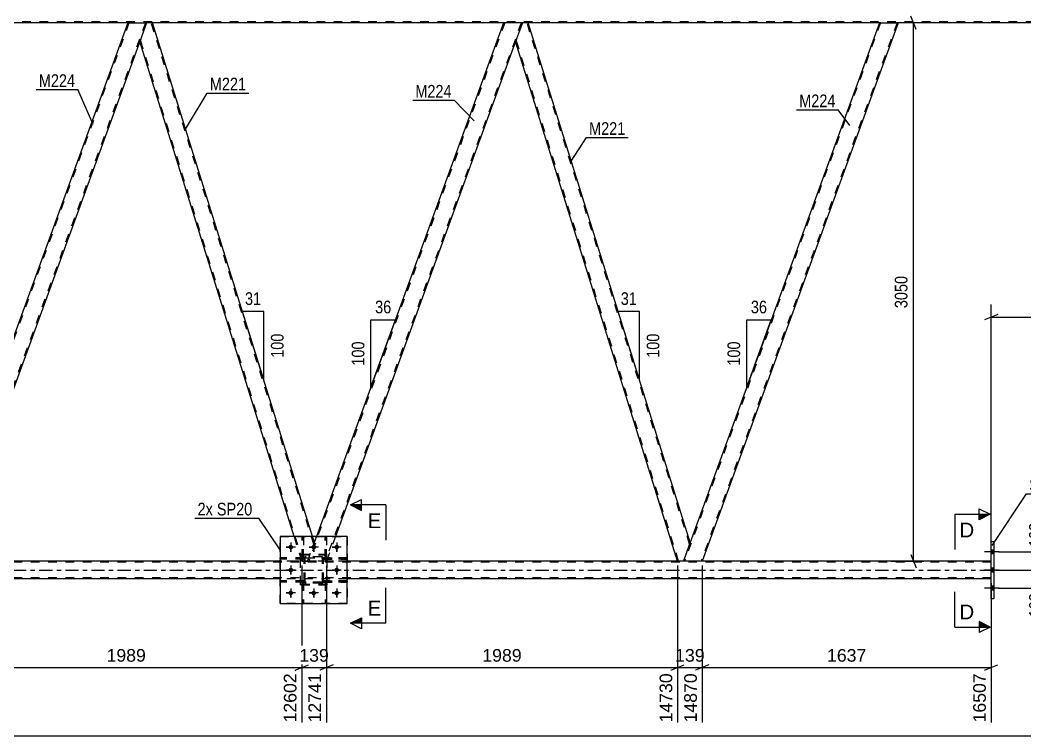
# Model space of a CAD drawing. Header units: millimetres. Extents: x 0 to 841, y 0 to 594.
# Drawn here: x 498.5 to 726.1, y 269.3 to 431.5 of the extents above; entities that cross this region are included whole.
import ezdxf

# ---------------------------------------------------------------- set-up
doc = ezdxf.new("R2010")
doc.units = ezdxf.units.MM
doc.linetypes.add('DXK_LINE_DOT2', pattern=[3.9198, 1.9599, -1.9599])
doc.linetypes.add('DXK_LINE_DOT3', pattern=[5.9187, 2.979, -0.9799, 0.9799, -0.9799])
doc.styles.add('Arial', font='ARIAL.TTF', dxfattribs={"height": 0.2})
doc.styles.add('Arial Narrow', font='ARIALN.TTF', dxfattribs={"height": 0.2})

# ---------------------------------------------------------------- blocks, each defined once
blk = doc.blocks.new('Part-318895985-4066 - 3780')
at = {"color": 7, "linetype": 'DXK_LINE_DOT2'}
for p, q in [((562.35, 309.69), (562.34, 314.53)), ((562.34, 314.53), (562.66, 314.53)), ((562.66, 314.53), (562.67, 309.69)), ((562.35, 310.29), (562.67, 310.29)), ((562.67, 309.69), (562.35, 309.69))]:
    blk.add_line(p, q, dxfattribs=at)
blk = doc.blocks.new('Part-318895985-4197 - 3780')
at = {"color": 7, "linetype": 'DXK_LINE_DOT2'}
for p, q in [((567.86, 304.17), (567.54, 304.17)), ((567.54, 304.17), (567.54, 299.33)), ((567.54, 303.57), (567.86, 303.57)), ((567.86, 304.17), (567.86, 299.33)), ((567.54, 299.33), (567.86, 299.33))]:
    blk.add_line(p, q, dxfattribs=at)
blk = doc.blocks.new('Part-318895985-3797 - 3780')
at = {"color": 7, "linetype": 'DXK_LINE_DOT2'}
for p, q in [((557.39, 299.33), (557.39, 314.53)), ((557.39, 314.53), (572.59, 314.53)), ((572.59, 314.53), (572.59, 299.33)), ((572.59, 299.33), (557.39, 299.33))]:
    blk.add_line(p, q, dxfattribs=at)
blk = doc.blocks.new('Part-318895985-4152 - 3780')
at = {"color": 7, "linetype": 'DXK_LINE_DOT2'}
for p, q in [((567.54, 309.69), (567.54, 314.53)), ((567.54, 314.53), (567.86, 314.53)), ((567.86, 314.53), (567.86, 309.69)), ((567.54, 310.29), (567.86, 310.29)), ((567.86, 309.69), (567.54, 309.69))]:
    blk.add_line(p, q, dxfattribs=at)
blk = doc.blocks.new('Part-318895985-3815 - 3780')
at = {"color": 7, "linetype": 'DXK_LINE_DOT2'}
for p, q in [((572.59, 304.49), (567.19, 304.49)), ((567.19, 304.49), (567.19, 304.17)), ((567.19, 304.17), (572.59, 304.17)), ((567.79, 304.17), (567.79, 304.49)), ((572.59, 304.17), (572.59, 304.49))]:
    blk.add_line(p, q, dxfattribs=at)
blk = doc.blocks.new('Part-318895985-4210 - 3780')
at = {"color": 7, "linetype": 'DXK_LINE_DOT2'}
for p, q in [((567.99, 310.33), (561.99, 310.33)), ((561.99, 303.53), (561.99, 310.33)), ((567.99, 303.53), (567.99, 310.33)), ((567.99, 303.53), (561.99, 303.53))]:
    blk.add_line(p, q, dxfattribs=at)
blk = doc.blocks.new('Part-318895985-3820 - 3780')
at = {"color": 7, "linetype": 'DXK_LINE_DOT2'}
for p, q in [((718.45, 308.68), (129.92, 308.68)), ((718.45, 308.92), (216.85, 308.92)), ((572.59, 308.92), (557.39, 308.92)), ((652.98, 308.92), (647.41, 308.92)), ((718.45, 304.92), (718.45, 308.92)), ((718.45, 305.16), (129.92, 305.16)), ((572.59, 304.92), (557.39, 304.92))]:
    blk.add_line(p, q, dxfattribs=at)
at = {"color": 2, "linetype": 'Continuous'}
for p, q in [((557.39, 308.92), (482.71, 308.92)), ((647.41, 308.92), (572.59, 308.92)), ((718.45, 308.92), (652.98, 308.92)), ((557.39, 304.92), (402.32, 304.92)), ((718.45, 304.92), (572.59, 304.92))]:
    blk.add_line(p, q, dxfattribs=at)
at = {"color": 7, "linetype": 'DXK_LINE_DOT3'}
blk.add_line((129.92, 306.92), (718.45, 306.92), dxfattribs=at)
blk = doc.blocks.new('Part-318895985-4194 - 3780')
at = {"color": 7, "linetype": 'DXK_LINE_DOT2'}
for p, q in [((567.54, 304.17), (567.86, 304.17)), ((567.54, 304.17), (567.54, 299.33)), ((567.54, 303.57), (567.86, 303.57)), ((567.86, 304.17), (567.86, 299.33)), ((567.86, 299.33), (567.54, 299.33))]:
    blk.add_line(p, q, dxfattribs=at)
blk = doc.blocks.new('Part-318895985-3876 - 3780')
at = {"color": 2, "linetype": 'Continuous'}
for p, q in [((718.45, 300.42), (718.45, 313.42)), ((718.45, 313.42), (719.09, 313.42)), ((719.09, 313.42), (719.09, 300.42)), ((719.09, 300.42), (718.45, 300.42))]:
    blk.add_line(p, q, dxfattribs=at)
blk = doc.blocks.new('Part-318895985-3889 - 3780')
at = {"color": 2, "linetype": 'Continuous'}
for p, q in [((562.34, 314.53), (562.34, 314.53)), ((562.66, 314.53), (562.34, 314.53)), ((562.66, 314.53), (562.66, 314.53))]:
    blk.add_line(p, q, dxfattribs=at)
at = {"color": 7, "linetype": 'DXK_LINE_DOT2'}
for p, q in [((562.35, 309.69), (562.34, 314.53)), ((562.67, 309.69), (562.66, 314.53)), ((562.35, 310.29), (562.67, 310.29)), ((562.67, 309.69), (562.35, 309.69))]:
    blk.add_line(p, q, dxfattribs=at)
blk = doc.blocks.new('Part-318895985-4202 - 3780')
at = {"color": 7, "linetype": 'DXK_LINE_DOT2'}
for p, q in [((562.79, 309.69), (557.39, 309.69)), ((557.39, 309.69), (557.39, 309.37)), ((562.19, 309.37), (562.19, 309.69)), ((562.79, 309.37), (562.79, 309.69)), ((562.79, 309.37), (557.39, 309.37))]:
    blk.add_line(p, q, dxfattribs=at)
blk = doc.blocks.new('Part-318895985-3959 - 3780')
at = {"color": 7, "linetype": 'DXK_LINE_DOT2'}
for p, q in [((728.25, 431.16), (129.92, 431.16)), ((528.43, 430.92), (522.86, 430.92)), ((613.57, 430.92), (607.99, 430.92)), ((697.39, 430.92), (693.13, 430.92))]:
    blk.add_line(p, q, dxfattribs=at)
at = {"color": 2, "linetype": 'Continuous'}
for p, q in [((522.86, 430.92), (443.3, 430.92)), ((607.99, 430.92), (528.43, 430.92)), ((693.13, 430.92), (613.57, 430.92)), ((728.25, 430.92), (697.39, 430.92))]:
    blk.add_line(p, q, dxfattribs=at)
blk = doc.blocks.new('Part-318895985-3972 - 3780')
at = {"color": 2, "linetype": 'Continuous'}
for p, q in [((567.54, 314.53), (567.54, 314.53)), ((567.86, 314.53), (567.54, 314.53)), ((567.86, 314.53), (567.86, 314.53))]:
    blk.add_line(p, q, dxfattribs=at)
at = {"color": 7, "linetype": 'DXK_LINE_DOT2'}
for p, q in [((567.54, 309.69), (567.54, 314.53)), ((567.86, 309.69), (567.86, 314.53)), ((567.54, 310.29), (567.86, 310.29)), ((567.86, 309.69), (567.54, 309.69))]:
    blk.add_line(p, q, dxfattribs=at)
blk = doc.blocks.new('Part-318895985-3979 - 3780')
at = {"color": 7, "linetype": 'DXK_LINE_DOT2'}
for p, q in [((562.66, 304.17), (562.34, 304.17)), ((562.34, 304.17), (562.34, 299.33)), ((562.34, 303.57), (562.66, 303.57)), ((562.66, 304.17), (562.66, 299.33)), ((562.34, 299.33), (562.66, 299.33))]:
    blk.add_line(p, q, dxfattribs=at)
blk = doc.blocks.new('Part-318895985-3984 - 3780')
at = {"color": 7, "linetype": 'DXK_LINE_DOT2'}
for p, q in [((693.38, 430.92), (648.98, 308.92)), ((697.13, 430.92), (652.73, 308.92)), ((693.38, 430.92), (693.4, 430.92)), ((650.27, 313.17), (648.72, 308.92)), ((648.98, 308.92), (649, 308.92))]:
    blk.add_line(p, q, dxfattribs=at)
at = {"color": 2, "linetype": 'Continuous'}
for p, q in [((693.13, 430.92), (650.27, 313.17)), ((697.39, 430.92), (652.98, 308.92)), ((693.13, 430.92), (697.39, 430.92)), ((652.94, 308.92), (648.72, 308.92)), ((652.98, 308.92), (652.94, 308.92))]:
    blk.add_line(p, q, dxfattribs=at)
blk = doc.blocks.new('Part-318895985-4009 - 3780')
at = {"color": 7, "linetype": 'DXK_LINE_DOT2'}
for p, q in [((562.34, 304.17), (562.66, 304.17)), ((562.34, 304.17), (562.34, 299.33)), ((562.34, 303.57), (562.66, 303.57)), ((562.66, 304.17), (562.66, 299.33)), ((562.66, 299.33), (562.34, 299.33))]:
    blk.add_line(p, q, dxfattribs=at)
blk = doc.blocks.new('Part-318895985-4018 - 3780')
at = {"color": 7, "linetype": 'DXK_LINE_DOT2'}
for p, q in [((562.79, 309.69), (557.39, 309.69)), ((557.39, 309.37), (557.39, 309.69)), ((562.19, 309.37), (562.19, 309.69)), ((562.79, 309.69), (562.79, 309.37)), ((562.79, 309.37), (557.39, 309.37))]:
    blk.add_line(p, q, dxfattribs=at)
blk = doc.blocks.new('Part-318895985-4029 - 3780')
at = {"color": 2, "linetype": 'Continuous'}
for p, q in [((527.12, 430.92), (525.57, 426.67)), ((528.43, 430.92), (527.12, 430.92)), ((564.71, 314.53), (528.43, 430.92)), ((560.53, 314.53), (525.57, 426.67))]:
    blk.add_line(p, q, dxfattribs=at)
at = {"color": 7, "linetype": 'DXK_LINE_DOT2'}
for p, q in [((565, 312.8), (528.18, 430.92)), ((562.52, 308.92), (525.71, 427.05)), ((560.53, 314.53), (562.27, 308.92)), ((565.14, 313.17), (564.71, 314.53)), ((563.59, 308.92), (565.14, 313.17)), ((562.27, 308.92), (563.59, 308.92))]:
    blk.add_line(p, q, dxfattribs=at)
blk = doc.blocks.new('Part-318895985-4057 - 3780')
at = {"color": 7, "linetype": 'DXK_LINE_DOT2'}
for p, q in [((567.19, 309.37), (567.19, 309.69)), ((567.19, 309.69), (572.59, 309.69)), ((567.79, 309.37), (567.79, 309.69)), ((572.59, 309.69), (572.59, 309.37)), ((572.59, 309.37), (567.19, 309.37))]:
    blk.add_line(p, q, dxfattribs=at)
blk = doc.blocks.new('Part-318895985-4058 - 3780')
at = {"color": 7, "linetype": 'DXK_LINE_DOT2'}
for p, q in [((567.19, 304.17), (567.19, 304.49)), ((567.19, 304.49), (572.59, 304.49)), ((572.59, 304.17), (567.19, 304.17)), ((567.79, 304.17), (567.79, 304.49)), ((572.59, 304.49), (572.59, 304.17))]:
    blk.add_line(p, q, dxfattribs=at)
blk = doc.blocks.new('Part-318895985-4063 - 3780')
at = {"color": 2, "linetype": 'Continuous'}
for p, q in [((612.25, 430.92), (610.7, 426.67)), ((613.57, 430.92), (612.25, 430.92)), ((650.27, 313.17), (613.57, 430.92)), ((647.41, 308.92), (610.7, 426.67)), ((650, 312.43), (648.72, 308.92)), ((650.27, 313.17), (650, 312.43)), ((648.72, 308.92), (647.41, 308.92))]:
    blk.add_line(p, q, dxfattribs=at)
at = {"color": 7, "linetype": 'DXK_LINE_DOT2'}
for p, q in [((650.14, 312.8), (613.32, 430.92)), ((647.66, 308.92), (610.84, 427.05)), ((650.25, 313.12), (650, 312.43))]:
    blk.add_line(p, q, dxfattribs=at)
blk = doc.blocks.new('Part-318895985-4064 - 3780')
at = {"color": 7, "linetype": 'DXK_LINE_DOT2'}
for p, q in [((562.79, 304.49), (557.39, 304.49)), ((557.39, 304.17), (557.39, 304.49)), ((562.79, 304.17), (557.39, 304.17)), ((562.19, 304.17), (562.19, 304.49)), ((562.79, 304.49), (562.79, 304.17))]:
    blk.add_line(p, q, dxfattribs=at)
blk = doc.blocks.new('Part-318895985-4071 - 3780')
at = {"color": 7, "linetype": 'DXK_LINE_DOT2'}
for p, q in [((608.25, 430.92), (563.85, 308.92)), ((612, 430.92), (567.59, 308.92)), ((608.25, 430.92), (608.27, 430.92)), ((612.25, 430.92), (610.7, 426.67)), ((563.59, 308.92), (565.63, 314.53)), ((569.89, 314.53), (567.85, 308.92)), ((567.85, 308.92), (563.59, 308.92))]:
    blk.add_line(p, q, dxfattribs=at)
at = {"color": 2, "linetype": 'Continuous'}
for p, q in [((607.99, 430.92), (565.63, 314.53)), ((612.25, 430.92), (607.99, 430.92)), ((610.7, 426.67), (569.89, 314.53))]:
    blk.add_line(p, q, dxfattribs=at)
blk = doc.blocks.new('Part-318895985-4076 - 3780')
at = {"color": 7, "linetype": 'DXK_LINE_DOT2'}
for p, q in [((523.12, 430.92), (478.71, 308.92)), ((526.86, 430.92), (482.46, 308.92)), ((523.12, 430.92), (523.13, 430.92)), ((527.12, 430.92), (525.57, 426.67)), ((480, 313.17), (478.46, 308.92)), ((478.71, 308.92), (478.73, 308.92))]:
    blk.add_line(p, q, dxfattribs=at)
at = {"color": 2, "linetype": 'Continuous'}
for p, q in [((522.86, 430.92), (480, 313.17)), ((522.86, 430.92), (527.12, 430.92)), ((525.57, 426.67), (482.71, 308.92)), ((482.67, 308.92), (478.46, 308.92)), ((482.71, 308.92), (482.67, 308.92))]:
    blk.add_line(p, q, dxfattribs=at)
blk = doc.blocks.new('Bolt-318895985-4133 - 3780')
at = {"linetype": 'Continuous'}
for points in [[(560.31, 312.13, -1), (559.27, 312.13, -1)], [(565.51, 312.13, -1), (564.47, 312.13, -1)], [(570.71, 312.13, -1), (569.67, 312.13, -1)], [(560.31, 306.93, -1), (559.27, 306.93, -1)], [(570.71, 306.93, -1), (569.67, 306.93, -1)], [(560.31, 301.73, -1), (559.27, 301.73, -1)], [(565.51, 301.73, -1), (564.47, 301.73, -1)], [(570.71, 301.73, -1), (569.67, 301.73, -1)]]:
    blk.add_hatch(color=1, dxfattribs=at).paths.add_polyline_path(points)
at = {"color": 1, "linetype": 'Continuous'}
for p, q in [((560.83, 312.13), (558.75, 312.13)), ((559.79, 313.17), (559.79, 311.09)), ((566.03, 312.13), (563.95, 312.13)), ((564.99, 313.17), (564.99, 311.09)), ((571.23, 312.13), (569.15, 312.13)), ((570.19, 313.17), (570.19, 311.09)), ((559.79, 307.97), (559.79, 305.89)), ((570.19, 307.97), (570.19, 305.89)), ((560.83, 306.93), (558.75, 306.93)), ((571.23, 306.93), (569.15, 306.93)), ((560.83, 301.73), (558.75, 301.73)), ((559.79, 302.77), (559.79, 300.69)), ((566.03, 301.73), (563.95, 301.73)), ((564.99, 302.77), (564.99, 300.69)), ((571.23, 301.73), (569.15, 301.73)), ((570.19, 302.77), (570.19, 300.69))]:
    blk.add_line(p, q, dxfattribs=at)
blk = doc.blocks.new('Bolt-318895985-4134 - 3780')
at = {"color": 1, "linetype": 'Continuous'}
for p, q in [((558.75, 312.13), (559.44, 312.13)), ((559.79, 313.17), (559.79, 312.48)), ((560.83, 312.13), (560.14, 312.13)), ((563.95, 312.13), (564.64, 312.13)), ((564.99, 313.17), (564.99, 312.48)), ((566.03, 312.13), (565.34, 312.13)), ((569.15, 312.13), (569.84, 312.13)), ((570.19, 313.17), (570.19, 312.48)), ((571.23, 312.13), (570.54, 312.13)), ((559.79, 311.09), (559.79, 311.78)), ((564.99, 311.09), (564.99, 311.78)), ((570.19, 311.09), (570.19, 311.78)), ((559.79, 307.97), (559.79, 307.28)), ((570.19, 307.97), (570.19, 307.28)), ((558.75, 306.93), (559.44, 306.93)), ((559.79, 305.89), (559.79, 306.58)), ((560.83, 306.93), (560.14, 306.93)), ((569.15, 306.93), (569.84, 306.93)), ((570.19, 305.89), (570.19, 306.58)), ((571.23, 306.93), (570.54, 306.93)), ((558.75, 301.73), (559.44, 301.73)), ((559.79, 302.77), (559.79, 302.08)), ((559.79, 300.69), (559.79, 301.38)), ((560.83, 301.73), (560.14, 301.73)), ((563.95, 301.73), (564.64, 301.73)), ((564.99, 302.77), (564.99, 302.08)), ((564.99, 300.69), (564.99, 301.38)), ((566.03, 301.73), (565.34, 301.73)), ((569.15, 301.73), (569.84, 301.73)), ((570.19, 302.77), (570.19, 302.08)), ((570.19, 300.69), (570.19, 301.38)), ((571.23, 301.73), (570.54, 301.73))]:
    blk.add_line(p, q, dxfattribs=at)
blk = doc.blocks.new('Part-318895985-4146 - 3780')
at = {"color": 7, "linetype": 'DXK_LINE_DOT2'}
for p, q in [((562.79, 309.45), (562.83, 309.63)), ((562.83, 309.63), (562.79, 309.45)), ((563.05, 309.54), (563.1, 309.62)), ((563.09, 309.89), (563.27, 309.93)), ((563.27, 309.93), (563.09, 309.89)), ((563.1, 309.62), (563.18, 309.67)), ((563.18, 309.67), (563.27, 309.69)), ((566.71, 309.93), (563.27, 309.93)), ((563.27, 309.69), (566.71, 309.69)), ((566.71, 309.93), (566.89, 309.89)), ((566.89, 309.89), (566.71, 309.93)), ((566.71, 309.69), (566.8, 309.67)), ((566.8, 309.67), (566.88, 309.62)), ((566.88, 309.62), (566.93, 309.54)), ((567.15, 309.63), (567.19, 309.45)), ((567.19, 309.45), (567.15, 309.63)), ((562.79, 304.41), (562.79, 309.45)), ((563.03, 309.45), (563.05, 309.54)), ((563.03, 304.41), (563.03, 309.45)), ((566.93, 309.54), (566.95, 309.45)), ((566.95, 304.41), (566.95, 309.45)), ((567.19, 304.41), (567.19, 309.45)), ((562.83, 304.22), (562.79, 304.41)), ((562.79, 304.41), (562.83, 304.22)), ((563.05, 304.32), (563.03, 304.41)), ((563.1, 304.24), (563.05, 304.32)), ((563.27, 303.93), (563.09, 303.97)), ((563.09, 303.97), (563.27, 303.93)), ((563.18, 304.19), (563.1, 304.24)), ((563.27, 304.17), (563.18, 304.19)), ((566.71, 304.17), (563.27, 304.17)), ((566.71, 303.93), (563.27, 303.93)), ((566.8, 304.19), (566.71, 304.17)), ((566.89, 303.97), (566.71, 303.93)), ((566.71, 303.93), (566.89, 303.97)), ((566.88, 304.24), (566.8, 304.19)), ((566.93, 304.32), (566.88, 304.24)), ((566.95, 304.41), (566.93, 304.32)), ((567.19, 304.41), (567.15, 304.22)), ((567.15, 304.22), (567.19, 304.41))]:
    blk.add_line(p, q, dxfattribs=at)
at = {"color": 7, "linetype": 'DXK_LINE_DOT3'}
blk.add_line((564.99, 306.93), (564.99, 306.93), dxfattribs=at)
at = {"color": 7, "linetype": 'DXK_LINE_DOT2'}
for centre, start, end in [((563.27, 309.45), 112.5, 157.5), ((563.27, 309.45), 112.5, 157.5), ((566.71, 309.45), 22.5, 67.5), ((566.71, 309.45), 22.5, 67.5), ((563.27, 304.41), 202.5, 247.5), ((563.27, 304.41), 202.5, 247.5), ((566.71, 304.41), 292.5, 337.5), ((566.71, 304.41), 292.5, 337.5)]:
    blk.add_arc(centre, 0.48, start, end, dxfattribs=at)
blk = doc.blocks.new('Part-318895985-4151 - 3780')
at = {"color": 7, "linetype": 'DXK_LINE_DOT2'}
for p, q in [((562.79, 304.49), (557.39, 304.49)), ((557.39, 304.49), (557.39, 304.17)), ((562.79, 304.17), (557.39, 304.17)), ((562.19, 304.17), (562.19, 304.49)), ((562.79, 304.17), (562.79, 304.49))]:
    blk.add_line(p, q, dxfattribs=at)
blk = doc.blocks.new('Part-318895985-4185 - 3780')
at = {"color": 2, "linetype": 'Continuous'}
for p, q in [((557.39, 314.53), (557.39, 299.33)), ((572.59, 314.53), (557.39, 314.53)), ((572.59, 299.33), (572.59, 314.53)), ((557.39, 299.33), (572.59, 299.33))]:
    blk.add_line(p, q, dxfattribs=at)
blk = doc.blocks.new('Bolt-318895985-4204 - 3780')
at = {"linetype": 'Continuous'}
for points in [[(719.09, 310.58), (719.09, 311.46), (718.45, 311.46), (718.45, 310.58)], [(719.09, 310.58), (719.09, 311.46), (718.45, 311.46), (718.45, 310.58)], [(719.09, 310.58), (719.09, 311.46), (718.45, 311.46), (718.45, 310.58)], [(719.09, 306.46), (719.09, 307.34), (718.45, 307.34), (718.45, 306.46)], [(719.09, 306.46), (719.09, 307.34), (718.45, 307.34), (718.45, 306.46)], [(719.09, 302.38), (719.09, 303.26), (718.45, 303.26), (718.45, 302.38)], [(719.09, 302.38), (719.09, 303.26), (718.45, 303.26), (718.45, 302.38)], [(719.09, 302.38), (719.09, 303.26), (718.45, 303.26), (718.45, 302.38)]]:
    blk.add_hatch(color=1, dxfattribs=at).paths.add_polyline_path(points)
at = {"color": 1, "linetype": 'Continuous'}
for p, q in [((720.25, 311.02), (716.93, 311.02)), ((720.25, 311.02), (716.93, 311.02)), ((720.25, 311.02), (716.93, 311.02)), ((719.09, 311.46), (718.45, 311.46)), ((719.09, 311.46), (718.45, 311.46)), ((719.09, 311.46), (718.45, 311.46)), ((719.09, 310.58), (718.45, 310.58)), ((719.09, 310.58), (718.45, 310.58)), ((719.09, 310.58), (718.45, 310.58)), ((719.09, 307.34), (718.45, 307.34)), ((719.09, 307.34), (718.45, 307.34)), ((720.25, 306.9), (716.93, 306.9)), ((720.25, 306.9), (716.93, 306.9)), ((719.09, 306.46), (718.45, 306.46)), ((719.09, 306.46), (718.45, 306.46)), ((720.25, 302.82), (716.93, 302.82)), ((720.25, 302.82), (716.93, 302.82)), ((720.25, 302.82), (716.93, 302.82)), ((719.09, 303.26), (718.45, 303.26)), ((719.09, 303.26), (718.45, 303.26)), ((719.09, 303.26), (718.45, 303.26)), ((719.09, 302.38), (718.45, 302.38)), ((719.09, 302.38), (718.45, 302.38)), ((719.09, 302.38), (718.45, 302.38))]:
    blk.add_line(p, q, dxfattribs=at)
blk = doc.blocks.new('Part-318895985-4205 - 3780')
at = {"color": 7, "linetype": 'DXK_LINE_DOT2'}
for p, q in [((562.79, 309.45), (562.83, 309.63)), ((562.83, 309.63), (562.79, 309.45)), ((563.05, 309.54), (563.1, 309.62)), ((563.09, 309.89), (563.27, 309.93)), ((563.27, 309.93), (563.09, 309.89)), ((563.1, 309.62), (563.18, 309.67)), ((563.18, 309.67), (563.27, 309.69)), ((566.71, 309.93), (563.27, 309.93)), ((563.27, 309.69), (566.71, 309.69)), ((566.71, 309.93), (566.89, 309.89)), ((566.89, 309.89), (566.71, 309.93)), ((566.71, 309.69), (566.8, 309.67)), ((566.8, 309.67), (566.88, 309.62)), ((566.88, 309.62), (566.93, 309.54)), ((567.15, 309.63), (567.19, 309.45)), ((567.19, 309.45), (567.15, 309.63)), ((562.79, 304.41), (562.79, 309.45)), ((563.03, 309.45), (563.05, 309.54)), ((563.03, 304.41), (563.03, 309.45)), ((566.93, 309.54), (566.95, 309.45)), ((566.95, 304.41), (566.95, 309.45)), ((567.19, 304.41), (567.19, 309.45)), ((562.83, 304.22), (562.79, 304.41)), ((562.79, 304.41), (562.83, 304.22)), ((563.05, 304.32), (563.03, 304.41)), ((563.1, 304.24), (563.05, 304.32)), ((563.27, 303.93), (563.09, 303.97)), ((563.09, 303.97), (563.27, 303.93)), ((563.18, 304.19), (563.1, 304.24)), ((563.27, 304.17), (563.18, 304.19)), ((566.71, 304.17), (563.27, 304.17)), ((566.71, 303.93), (563.27, 303.93)), ((566.8, 304.19), (566.71, 304.17)), ((566.89, 303.97), (566.71, 303.93)), ((566.71, 303.93), (566.89, 303.97)), ((566.88, 304.24), (566.8, 304.19)), ((566.93, 304.32), (566.88, 304.24)), ((566.95, 304.41), (566.93, 304.32)), ((567.19, 304.41), (567.15, 304.22)), ((567.15, 304.22), (567.19, 304.41))]:
    blk.add_line(p, q, dxfattribs=at)
at = {"color": 7, "linetype": 'DXK_LINE_DOT3'}
blk.add_line((564.99, 306.93), (564.99, 306.93), dxfattribs=at)
at = {"color": 7, "linetype": 'DXK_LINE_DOT2'}
for centre, start, end in [((563.27, 309.45), 112.5, 157.5), ((563.27, 309.45), 112.5, 157.5), ((566.71, 309.45), 22.5, 67.5), ((566.71, 309.45), 22.5, 67.5), ((563.27, 304.41), 202.5, 247.5), ((563.27, 304.41), 202.5, 247.5), ((566.71, 304.41), 292.5, 337.5), ((566.71, 304.41), 292.5, 337.5)]:
    blk.add_arc(centre, 0.48, start, end, dxfattribs=at)
blk = doc.blocks.new('Part-318895985-4206 - 3780')
at = {"color": 7, "linetype": 'DXK_LINE_DOT2'}
for p, q in [((572.59, 309.69), (567.19, 309.69)), ((567.19, 309.69), (567.19, 309.37)), ((567.79, 309.37), (567.79, 309.69)), ((572.59, 309.37), (572.59, 309.69)), ((567.19, 309.37), (572.59, 309.37))]:
    blk.add_line(p, q, dxfattribs=at)
blk = doc.blocks.new('Part-318895985-4209 - 3780')
at = {"color": 7, "linetype": 'DXK_LINE_DOT2'}
for p, q in [((567.99, 310.46), (561.99, 310.46)), ((561.99, 303.66), (561.99, 310.46)), ((567.99, 303.66), (567.99, 310.46)), ((567.99, 303.66), (561.99, 303.66))]:
    blk.add_line(p, q, dxfattribs=at)
blk = doc.blocks.new('StraightDimension-318895985-9583 - 3780')
at = {"color": 7, "linetype": 'Continuous'}
for p, q in [((705.76, 430.92), (697.99, 430.92)), ((701.44, 429.42), (700.24, 432.42)), ((700.84, 308.92), (700.84, 430.92)), ((700.24, 310.42), (701.44, 307.42)), ((695.83, 308.92), (703.24, 308.92))]:
    blk.add_line(p, q, dxfattribs=at)
at = {"color": 0}
blk.add_wipeout([(700.09, 374.18), (695.89, 374.18), (695.89, 365.67), (700.09, 365.67)], dxfattribs=at)
at = {"color": 3, "style": 'Arial Narrow'}
blk.add_text('3050', height=2.863, rotation=90.0002, dxfattribs=at).set_placement((699.49, 366.27))
blk = doc.blocks.new('StraightDimension-318895985-4910 - 3780')
at = {"color": 7, "linetype": 'Continuous'}
for p, q in [((730.67, 312.52), (731.87, 309.52)), ((720.09, 311.02), (733.67, 311.02)), ((731.27, 306.92), (731.27, 311.02)), ((731.87, 305.42), (730.67, 308.42)), ((720.09, 306.92), (733.67, 306.92))]:
    blk.add_line(p, q, dxfattribs=at)
at = {"color": 0}
blk.add_wipeout([(730.52, 318.23), (726.32, 318.23), (726.32, 311.55), (730.52, 311.55)], dxfattribs=at)
at = {"color": 7, "linetype": 'Continuous'}
blk.add_line((731.27, 311.02), (731.27, 318.76), dxfattribs=at)
blk.add_line((731.27, 311.02), (731.27, 318.76), dxfattribs=at)
at = {"color": 3, "style": 'Arial Narrow'}
blk.add_text('103', height=2.863, rotation=90.0002, dxfattribs=at).set_placement((729.92, 312.15))
blk = doc.blocks.new('AngleDimension-318895985-4221 - 3780')
at = {"color": 7, "linetype": 'Continuous'}
for p, q in [((663.08, 363.6), (668.62, 363.6)), ((663.08, 348.37), (668.62, 363.6)), ((663.08, 348.37), (663.08, 363.6)), ((664.93, 353.45), (668.62, 363.6))]:
    blk.add_line(p, q, dxfattribs=at)
at = {"color": 0}
for points in [[(668.28, 364.5), (668.28, 368.7), (663.42, 368.7), (663.42, 364.5)], [(662.18, 359.33), (657.98, 359.33), (657.98, 352.64), (662.18, 352.64)]]:
    blk.add_wipeout(points, dxfattribs=at)
at = {"color": 3, "style": 'Arial Narrow'}
blk.add_text('36', height=2.863, dxfattribs=at).set_placement((664.02, 365.1))
blk.add_text('100', height=2.863, rotation=90.0002, dxfattribs=at).set_placement((661.58, 353.24))
blk = doc.blocks.new('AngleDimension-318895985-4235 - 3780')
at = {"color": 7, "linetype": 'Continuous'}
for p, q in [((577.95, 363.6), (583.49, 363.6)), ((577.95, 348.37), (583.49, 363.6)), ((577.95, 348.37), (577.95, 363.6)), ((579.8, 353.45), (583.49, 363.6))]:
    blk.add_line(p, q, dxfattribs=at)
at = {"color": 0}
for points in [[(583.15, 364.5), (583.15, 368.7), (578.29, 368.7), (578.29, 364.5)], [(577.05, 359.33), (572.85, 359.33), (572.85, 352.64), (577.05, 352.64)]]:
    blk.add_wipeout(points, dxfattribs=at)
at = {"color": 3, "style": 'Arial Narrow'}
blk.add_text('36', height=2.863, dxfattribs=at).set_placement((578.89, 365.1))
blk.add_text('100', height=2.863, rotation=90.0002, dxfattribs=at).set_placement((576.45, 353.24))
blk = doc.blocks.new('StraightDimension-318895985-4493 - 3780')
at = {"color": 7, "linetype": 'Continuous'}
for p, q in [((647.41, 307.92), (647.41, 272.39)), ((652.98, 307.92), (652.98, 272.39)), ((645.91, 284.21), (648.91, 285.41)), ((647.41, 284.81), (652.98, 284.81)), ((654.48, 285.41), (651.48, 284.21))]:
    blk.add_line(p, q, dxfattribs=at)
at = {"color": 0}
blk.add_wipeout([(654.13, 285.56), (654.13, 289.76), (646.26, 289.76), (646.26, 285.56)], dxfattribs=at)
at = {"color": 0, "linetype": 'Continuous'}
blk.add_wipeout([(652.38, 284.11), (648.18, 284.11), (648.18, 271.79), (652.38, 271.79)], dxfattribs=at)
at = {"color": 3, "style": 'Arial'}
blk.add_text('139', height=2.865, dxfattribs=at).set_placement((646.86, 286.16))
at = {"color": 3, "linetype": 'Continuous', "style": 'Arial'}
blk.add_text('14870', height=2.865, rotation=90.0002, dxfattribs=at).set_placement((651.78, 272.39))
blk = doc.blocks.new('StraightDimension-318895985-4507 - 3780')
at = {"color": 7, "linetype": 'Continuous'}
for p, q in [((652.98, 307.92), (652.98, 272.39)), ((718.45, 303.92), (718.45, 272.39)), ((654.48, 285.41), (651.48, 284.21)), ((652.98, 284.81), (718.45, 284.81)), ((716.95, 284.21), (719.95, 285.41))]:
    blk.add_line(p, q, dxfattribs=at)
at = {"color": 0}
blk.add_wipeout([(690.76, 285.56), (690.76, 289.76), (680.67, 289.76), (680.67, 285.56)], dxfattribs=at)
at = {"color": 0, "linetype": 'Continuous'}
blk.add_wipeout([(717.85, 284.11), (713.65, 284.11), (713.65, 271.79), (717.85, 271.79)], dxfattribs=at)
at = {"color": 3, "style": 'Arial'}
blk.add_text('1637', height=2.865, dxfattribs=at).set_placement((681.27, 286.16))
at = {"color": 3, "linetype": 'Continuous', "style": 'Arial'}
blk.add_text('16507', height=2.865, rotation=90.0002, dxfattribs=at).set_placement((717.25, 272.39))
blk = doc.blocks.new('AngleDimension-318895985-4249 - 3780')
at = {"color": 7, "linetype": 'Continuous'}
for p, q in [((636.77, 356.49), (633.96, 365.5)), ((638.78, 365.5), (633.96, 365.5)), ((638.78, 350.03), (633.96, 365.5)), ((638.78, 350.03), (638.78, 365.5))]:
    blk.add_line(p, q, dxfattribs=at)
at = {"color": 0}
for points in [[(638.8, 366.4), (638.8, 370.6), (633.94, 370.6), (633.94, 366.4)], [(643.88, 361.11), (639.68, 361.11), (639.68, 354.42), (643.88, 354.42)]]:
    blk.add_wipeout(points, dxfattribs=at)
at = {"color": 3, "style": 'Arial Narrow'}
blk.add_text('31', height=2.863, dxfattribs=at).set_placement((634.54, 367))
blk.add_text('100', height=2.863, rotation=90.0002, dxfattribs=at).set_placement((643.28, 355.02))
blk = doc.blocks.new('AngleDimension-318895985-4277 - 3780')
at = {"color": 7, "linetype": 'Continuous'}
for p, q in [((551.63, 356.49), (548.83, 365.5)), ((553.65, 365.5), (548.83, 365.5)), ((553.65, 350.03), (548.83, 365.5)), ((553.65, 350.03), (553.65, 365.5))]:
    blk.add_line(p, q, dxfattribs=at)
at = {"color": 0}
for points in [[(553.67, 366.4), (553.67, 370.6), (548.81, 370.6), (548.81, 366.4)], [(558.75, 361.11), (554.55, 361.11), (554.55, 354.42), (558.75, 354.42)]]:
    blk.add_wipeout(points, dxfattribs=at)
at = {"color": 3, "style": 'Arial Narrow'}
blk.add_text('31', height=2.863, dxfattribs=at).set_placement((549.41, 367))
blk.add_text('100', height=2.863, rotation=90.0002, dxfattribs=at).set_placement((558.15, 355.02))
blk = doc.blocks.new('StraightDimension-318895985-4451 - 3780')
at = {"color": 7, "linetype": 'Continuous'}
for p, q in [((482.71, 307.92), (482.71, 272.39)), ((562.27, 307.92), (562.27, 272.39)), ((484.21, 285.41), (481.21, 284.21)), ((482.71, 284.81), (562.27, 284.81)), ((560.77, 284.21), (563.77, 285.41))]:
    blk.add_line(p, q, dxfattribs=at)
at = {"color": 0}
blk.add_wipeout([(527.54, 285.56), (527.54, 289.76), (517.44, 289.76), (517.44, 285.56)], dxfattribs=at)
at = {"color": 0, "linetype": 'Continuous'}
blk.add_wipeout([(561.67, 284.11), (557.47, 284.11), (557.47, 271.79), (561.67, 271.79)], dxfattribs=at)
at = {"color": 3, "style": 'Arial'}
blk.add_text('1989', height=2.865, dxfattribs=at).set_placement((518.04, 286.16))
at = {"color": 3, "linetype": 'Continuous', "style": 'Arial'}
blk.add_text('12602', height=2.865, rotation=90.0002, dxfattribs=at).set_placement((561.07, 272.39))
blk = doc.blocks.new('StraightDimension-318895985-4465 - 3780')
at = {"color": 7, "linetype": 'Continuous'}
for p, q in [((562.27, 307.92), (562.27, 272.39)), ((567.85, 307.92), (567.85, 272.39)), ((560.77, 284.21), (563.77, 285.41)), ((562.27, 284.81), (567.85, 284.81)), ((569.35, 285.41), (566.35, 284.21))]:
    blk.add_line(p, q, dxfattribs=at)
at = {"color": 0}
blk.add_wipeout([(568.99, 285.56), (568.99, 289.76), (561.12, 289.76), (561.12, 285.56)], dxfattribs=at)
at = {"color": 0, "linetype": 'Continuous'}
blk.add_wipeout([(567.25, 284.11), (563.05, 284.11), (563.05, 271.79), (567.25, 271.79)], dxfattribs=at)
at = {"color": 3, "style": 'Arial'}
blk.add_text('139', height=2.865, dxfattribs=at).set_placement((561.72, 286.16))
at = {"color": 3, "linetype": 'Continuous', "style": 'Arial'}
blk.add_text('12741', height=2.865, rotation=90.0002, dxfattribs=at).set_placement((566.65, 272.39))
blk = doc.blocks.new('StraightDimension-318895985-4479 - 3780')
at = {"color": 7, "linetype": 'Continuous'}
for p, q in [((567.85, 307.92), (567.85, 272.39)), ((647.41, 307.92), (647.41, 272.39)), ((569.35, 285.41), (566.35, 284.21)), ((567.85, 284.81), (647.41, 284.81)), ((645.91, 284.21), (648.91, 285.41))]:
    blk.add_line(p, q, dxfattribs=at)
at = {"color": 0}
blk.add_wipeout([(612.67, 285.56), (612.67, 289.76), (602.58, 289.76), (602.58, 285.56)], dxfattribs=at)
at = {"color": 0, "linetype": 'Continuous'}
blk.add_wipeout([(646.81, 284.11), (642.61, 284.11), (642.61, 271.79), (646.81, 271.79)], dxfattribs=at)
at = {"color": 3, "style": 'Arial'}
blk.add_text('1989', height=2.865, dxfattribs=at).set_placement((603.18, 286.16))
at = {"color": 3, "linetype": 'Continuous', "style": 'Arial'}
blk.add_text('14730', height=2.865, rotation=90.0002, dxfattribs=at).set_placement((646.21, 272.39))
blk = doc.blocks.new('StraightDimension-318895985-4650 - 3780')
at = {"color": 7, "linetype": 'Continuous'}
blk.add_line((102.24, 269.34), (762.74, 269.34), dxfattribs=at)
blk = doc.blocks.new('StraightDimension-318895985-4918 - 3780')
at = {"color": 7, "linetype": 'Continuous'}
for p, q in [((730.67, 308.42), (731.87, 305.42)), ((720.09, 306.92), (733.67, 306.92)), ((731.27, 302.82), (731.27, 306.92)), ((720.09, 302.82), (733.67, 302.82)), ((731.87, 301.32), (730.67, 304.32))]:
    blk.add_line(p, q, dxfattribs=at)
at = {"color": 0}
blk.add_wipeout([(730.52, 302.3), (726.32, 302.3), (726.32, 295.61), (730.52, 295.61)], dxfattribs=at)
at = {"color": 7, "linetype": 'Continuous'}
blk.add_line((731.27, 302.82), (731.27, 295.09), dxfattribs=at)
blk.add_line((731.27, 302.82), (731.27, 295.09), dxfattribs=at)
at = {"color": 3, "style": 'Arial Narrow'}
blk.add_text('103', height=2.863, rotation=90.0002, dxfattribs=at).set_placement((729.92, 296.21))
blk = doc.blocks.new('StraightDimension-318895985-4970 - 3780')
at = {"color": 7, "linetype": 'Continuous'}
for p, q in [((762.1, 429.92), (762.1, 361.86)), ((718.45, 309.92), (718.45, 367.11)), ((719.95, 364.86), (716.95, 363.66)), ((718.45, 364.26), (762.1, 364.26)), ((760.6, 363.66), (763.6, 364.86))]:
    blk.add_line(p, q, dxfattribs=at)
at = {"color": 0}
blk.add_wipeout([(745.32, 365.01), (745.32, 369.21), (735.23, 369.21), (735.23, 365.01)], dxfattribs=at)
at = {"color": 3, "style": 'Arial'}
blk.add_text('1147', height=2.865, dxfattribs=at).set_placement((735.83, 365.61))
blk = doc.blocks.new('StraightDimension-318895985-9419 - 3780')
at = {"color": 7, "linetype": 'Continuous'}
for p, q in [((763.1, 432.92), (780.06, 432.92)), ((778.26, 431.42), (777.06, 434.42)), ((777.66, 306.92), (777.66, 432.92)), ((777.06, 308.42), (778.26, 305.42)), ((719.45, 306.92), (780.06, 306.92))]:
    blk.add_line(p, q, dxfattribs=at)
at = {"color": 0}
blk.add_wipeout([(776.91, 374.97), (772.71, 374.97), (772.71, 364.88), (776.91, 364.88)], dxfattribs=at)
at = {"color": 3, "style": 'Arial'}
blk.add_text('3150', height=2.865, rotation=90.0002, dxfattribs=at).set_placement((776.31, 365.48))
blk = doc.blocks.new('Mark-318895985-3872 - 3780')
at = {"color": 0}
blk.add_wipeout([(735.14, 324.82), (735.14, 327.82), (727.1, 327.82), (727.1, 324.82)], dxfattribs=at)
blk.add_wipeout([(735.14, 324.82), (735.14, 327.82), (727.1, 327.82), (727.1, 324.82)], dxfattribs=at)
at = {"color": 30, "linetype": 'Continuous'}
for p, q in [((718.65, 312.45), (726.5, 324.22)), ((726.5, 324.22), (735.74, 324.22))]:
    blk.add_line(p, q, dxfattribs=at)
at = {"color": 3, "style": 'Arial Narrow'}
blk.add_text('SP19', height=2.863, dxfattribs=at).set_placement((727.1, 324.82))
blk = doc.blocks.new('MarkSet-318895985-5126 - 3780')
at = {"color": 30, "linetype": 'Continuous'}
blk.add_line((557.39, 311.48), (552.57, 318.7), dxfattribs=at)
at = {"color": 0}
blk.add_wipeout([(542.13, 319.3), (542.13, 322.3), (538.66, 322.3), (538.66, 319.3)], dxfattribs=at)
blk.add_wipeout([(542.13, 319.3), (542.13, 322.3), (538.66, 322.3), (538.66, 319.3)], dxfattribs=at)
blk.add_wipeout([(551.07, 319.3), (551.07, 322.3), (543.03, 322.3), (543.03, 319.3)], dxfattribs=at)
blk.add_wipeout([(551.07, 319.3), (551.07, 322.3), (543.03, 322.3), (543.03, 319.3)], dxfattribs=at)
at = {"color": 30, "linetype": 'Continuous'}
blk.add_line((538.06, 318.7), (552.57, 318.7), dxfattribs=at)
at = {"color": 3, "style": 'Arial Narrow'}
for s, p in [('2x', (538.66, 319.3)), ('SP20', (543.03, 319.3))]:
    blk.add_text(s, height=2.863, dxfattribs=at).set_placement(p)
blk = doc.blocks.new('Mark-318895985-3980 - 3780')
at = {"color": 0}
blk.add_wipeout([(683.19, 411.81), (683.19, 414.81), (674.97, 414.81), (674.97, 411.81)], dxfattribs=at)
blk.add_wipeout([(683.19, 411.81), (683.19, 414.81), (674.97, 414.81), (674.97, 411.81)], dxfattribs=at)
at = {"color": 30, "linetype": 'Continuous'}
for p in [(674.37, 411.21), (686.41, 407.69)]:
    blk.add_line(p, (683.79, 411.21), dxfattribs=at)
at = {"color": 3, "style": 'Arial Narrow'}
blk.add_text('M224', height=2.863, dxfattribs=at).set_placement((674.97, 411.81))
blk = doc.blocks.new('Mark-318895985-4025 - 3780')
at = {"color": 0}
blk.add_wipeout([(549.66, 415.62), (549.66, 418.62), (541.44, 418.62), (541.44, 415.62)], dxfattribs=at)
blk.add_wipeout([(549.66, 415.62), (549.66, 418.62), (541.44, 418.62), (541.44, 415.62)], dxfattribs=at)
at = {"color": 30, "linetype": 'Continuous'}
for p, q in [((535.95, 406.83), (540.84, 415.02)), ((540.84, 415.02), (550.26, 415.02))]:
    blk.add_line(p, q, dxfattribs=at)
at = {"color": 3, "style": 'Arial Narrow'}
blk.add_text('M221', height=2.863, dxfattribs=at).set_placement((541.44, 415.62))
blk = doc.blocks.new('Mark-318895985-4059 - 3780')
at = {"color": 0}
blk.add_wipeout([(635.59, 405.54), (635.59, 408.54), (627.36, 408.54), (627.36, 405.54)], dxfattribs=at)
blk.add_wipeout([(635.59, 405.54), (635.59, 408.54), (627.36, 408.54), (627.36, 405.54)], dxfattribs=at)
at = {"color": 30, "linetype": 'Continuous'}
for p, q in [((623.34, 399.56), (626.76, 404.94)), ((626.76, 404.94), (636.19, 404.94))]:
    blk.add_line(p, q, dxfattribs=at)
at = {"color": 3, "style": 'Arial Narrow'}
blk.add_text('M221', height=2.863, dxfattribs=at).set_placement((627.36, 405.54))
blk = doc.blocks.new('Mark-318895985-4067 - 3780')
at = {"color": 0}
blk.add_wipeout([(596.22, 413.98), (596.22, 416.98), (588, 416.98), (588, 413.98)], dxfattribs=at)
blk.add_wipeout([(596.22, 413.98), (596.22, 416.98), (588, 416.98), (588, 413.98)], dxfattribs=at)
at = {"color": 30, "linetype": 'Continuous'}
for p in [(587.4, 413.38), (601.36, 408.74)]:
    blk.add_line(p, (596.82, 413.38), dxfattribs=at)
at = {"color": 3, "style": 'Arial Narrow'}
blk.add_text('M224', height=2.863, dxfattribs=at).set_placement((588, 413.98))
blk = doc.blocks.new('Mark-318895985-4072 - 3780')
at = {"color": 0}
blk.add_wipeout([(510.92, 416.39), (510.92, 419.39), (502.7, 419.39), (502.7, 416.39)], dxfattribs=at)
blk.add_wipeout([(510.92, 416.39), (510.92, 419.39), (502.7, 419.39), (502.7, 416.39)], dxfattribs=at)
at = {"color": 30, "linetype": 'Continuous'}
for p in [(502.1, 415.79), (515, 407.87)]:
    blk.add_line(p, (511.52, 415.79), dxfattribs=at)
at = {"color": 3, "style": 'Arial Narrow'}
blk.add_text('M224', height=2.863, dxfattribs=at).set_placement((502.7, 416.39))
blk = doc.blocks.new('SectionMark-318895985-5080 - 3780')
at = {"linetype": 'Continuous'}
for points in [[(575.8, 321.67), (575.8, 320.42), (573.3, 321.67)], [(575.8, 296.12), (575.8, 294.87), (573.3, 294.87)]]:
    blk.add_hatch(color=6, dxfattribs=at).paths.add_polyline_path(points)
at = {"color": 6, "linetype": 'Continuous'}
for p, q in [((573.3, 321.67), (575.8, 322.92)), ((581.3, 321.67), (573.3, 321.67)), ((573.3, 321.67), (575.8, 320.42)), ((575.8, 320.42), (575.8, 322.92)), ((573.3, 294.87), (575.8, 296.12)), ((575.8, 296.12), (575.8, 293.62)), ((581.3, 294.87), (573.3, 294.87)), ((575.8, 293.62), (573.3, 294.87))]:
    blk.add_line(p, q, dxfattribs=at)
at = {"color": 0, "linetype": 'Continuous'}
for points in [[(580.3, 316.42), (580.3, 319.92), (577.19, 319.92), (577.19, 316.42)], [(580.3, 296.62), (580.3, 300.12), (577.19, 300.12), (577.19, 296.62)]]:
    blk.add_wipeout(points, dxfattribs=at)
at = {"color": 6, "linetype": 'Continuous'}
for p, q in [((581.3, 321.67), (581.3, 313.67)), ((581.3, 294.87), (581.3, 302.87))]:
    blk.add_line(p, q, dxfattribs=at)
at = {"color": 3, "linetype": 'Continuous', "style": 'Arial'}
for p in [(577.19, 316.42), (577.19, 296.62)]:
    blk.add_text('E', height=3.34, dxfattribs=at).set_placement(p)
blk = doc.blocks.new('SectionMark-318895985-5084 - 3780')
at = {"color": 6, "linetype": 'Continuous'}
for p, q in [((710.25, 319.57), (718.25, 319.57)), ((715.75, 320.82), (718.25, 319.57)), ((710.25, 294.01), (718.25, 294.01)), ((718.25, 294.01), (715.75, 292.76))]:
    blk.add_line(p, q, dxfattribs=at)
at = {"color": 0, "linetype": 'Continuous'}
for points in [[(714.62, 314.32), (714.62, 317.82), (711.25, 317.82), (711.25, 314.32)], [(714.62, 295.76), (714.62, 299.26), (711.25, 299.26), (711.25, 295.76)]]:
    blk.add_wipeout(points, dxfattribs=at)
at = {"linetype": 'Continuous'}
for points in [[(715.75, 318.32), (715.75, 319.57), (718.25, 319.57)], [(715.75, 294.01), (715.75, 295.26), (718.25, 294.01)]]:
    blk.add_hatch(color=6, dxfattribs=at).paths.add_polyline_path(points)
at = {"color": 6, "linetype": 'Continuous'}
for p, q in [((710.25, 319.57), (710.25, 311.57)), ((715.75, 318.32), (715.75, 320.82)), ((718.25, 319.57), (715.75, 318.32)), ((710.25, 294.01), (710.25, 302.01)), ((718.25, 294.01), (715.75, 295.26)), ((715.75, 295.26), (715.75, 292.76))]:
    blk.add_line(p, q, dxfattribs=at)
at = {"color": 3, "linetype": 'Continuous', "style": 'Arial'}
for p in [(711.25, 314.32), (711.25, 295.76)]:
    blk.add_text('D', height=3.34, dxfattribs=at).set_placement(p)

msp = doc.modelspace()

# ---------------------------------------------------------------- block references
for name in ['Part-318895985-3959 - 3780', 'Part-318895985-4076 - 3780', 'Part-318895985-4029 - 3780', 'Part-318895985-4071 - 3780', 'Part-318895985-4063 - 3780', 'Part-318895985-3984 - 3780', 'Part-318895985-3797 - 3780', 'Part-318895985-4185 - 3780', 'Part-318895985-4066 - 3780', 'Part-318895985-3889 - 3780', 'Part-318895985-4152 - 3780', 'Part-318895985-3972 - 3780', 'Bolt-318895985-4133 - 3780', 'Bolt-318895985-4134 - 3780', 'Part-318895985-3876 - 3780', 'Part-318895985-4202 - 3780', 'Part-318895985-4018 - 3780', 'Part-318895985-4209 - 3780', 'Part-318895985-4210 - 3780', 'Part-318895985-4146 - 3780', 'Part-318895985-4205 - 3780', 'Part-318895985-4057 - 3780', 'Part-318895985-4206 - 3780', 'Bolt-318895985-4204 - 3780', 'Part-318895985-3820 - 3780', 'Part-318895985-4064 - 3780', 'Part-318895985-4151 - 3780', 'Part-318895985-3979 - 3780', 'Part-318895985-4009 - 3780', 'Part-318895985-3815 - 3780', 'Part-318895985-4058 - 3780', 'Part-318895985-4197 - 3780', 'Part-318895985-4194 - 3780']:
    msp.add_blockref(name, (0, 0))

# ---------------------------------------------------------------- next in the draw order: block references
for name in ['StraightDimension-318895985-9583 - 3780', 'AngleDimension-318895985-4277 - 3780', 'AngleDimension-318895985-4249 - 3780', 'AngleDimension-318895985-4235 - 3780', 'AngleDimension-318895985-4221 - 3780', 'StraightDimension-318895985-4910 - 3780', 'StraightDimension-318895985-4451 - 3780', 'StraightDimension-318895985-4493 - 3780']:
    msp.add_blockref(name, (0, 0))

# ---------------------------------------------------------------- next in the draw order: block references
for name in ['StraightDimension-318895985-4465 - 3780', 'StraightDimension-318895985-4507 - 3780']:
    msp.add_blockref(name, (0, 0))

# ---------------------------------------------------------------- next in the draw order: block references
msp.add_blockref('StraightDimension-318895985-4479 - 3780', (0, 0))

# ---------------------------------------------------------------- next in the draw order: block references
msp.add_blockref('StraightDimension-318895985-4650 - 3780', (0, 0))

# ---------------------------------------------------------------- next in the draw order: block references
for name in ['StraightDimension-318895985-4970 - 3780', 'Mark-318895985-4072 - 3780', 'Mark-318895985-4025 - 3780', 'Mark-318895985-4067 - 3780', 'Mark-318895985-3980 - 3780', 'Mark-318895985-4059 - 3780', 'MarkSet-318895985-5126 - 3780', 'SectionMark-318895985-5080 - 3780', 'StraightDimension-318895985-4918 - 3780']:
    msp.add_blockref(name, (0, 0))

# ---------------------------------------------------------------- next in the draw order: block references
msp.add_blockref('StraightDimension-318895985-9419 - 3780', (0, 0))

# ---------------------------------------------------------------- next in the draw order: block references
msp.add_blockref('Mark-318895985-3872 - 3780', (0, 0))

# ---------------------------------------------------------------- next in the draw order: block references
msp.add_blockref('SectionMark-318895985-5084 - 3780', (0, 0))

doc.saveas('drawing.dxf')
